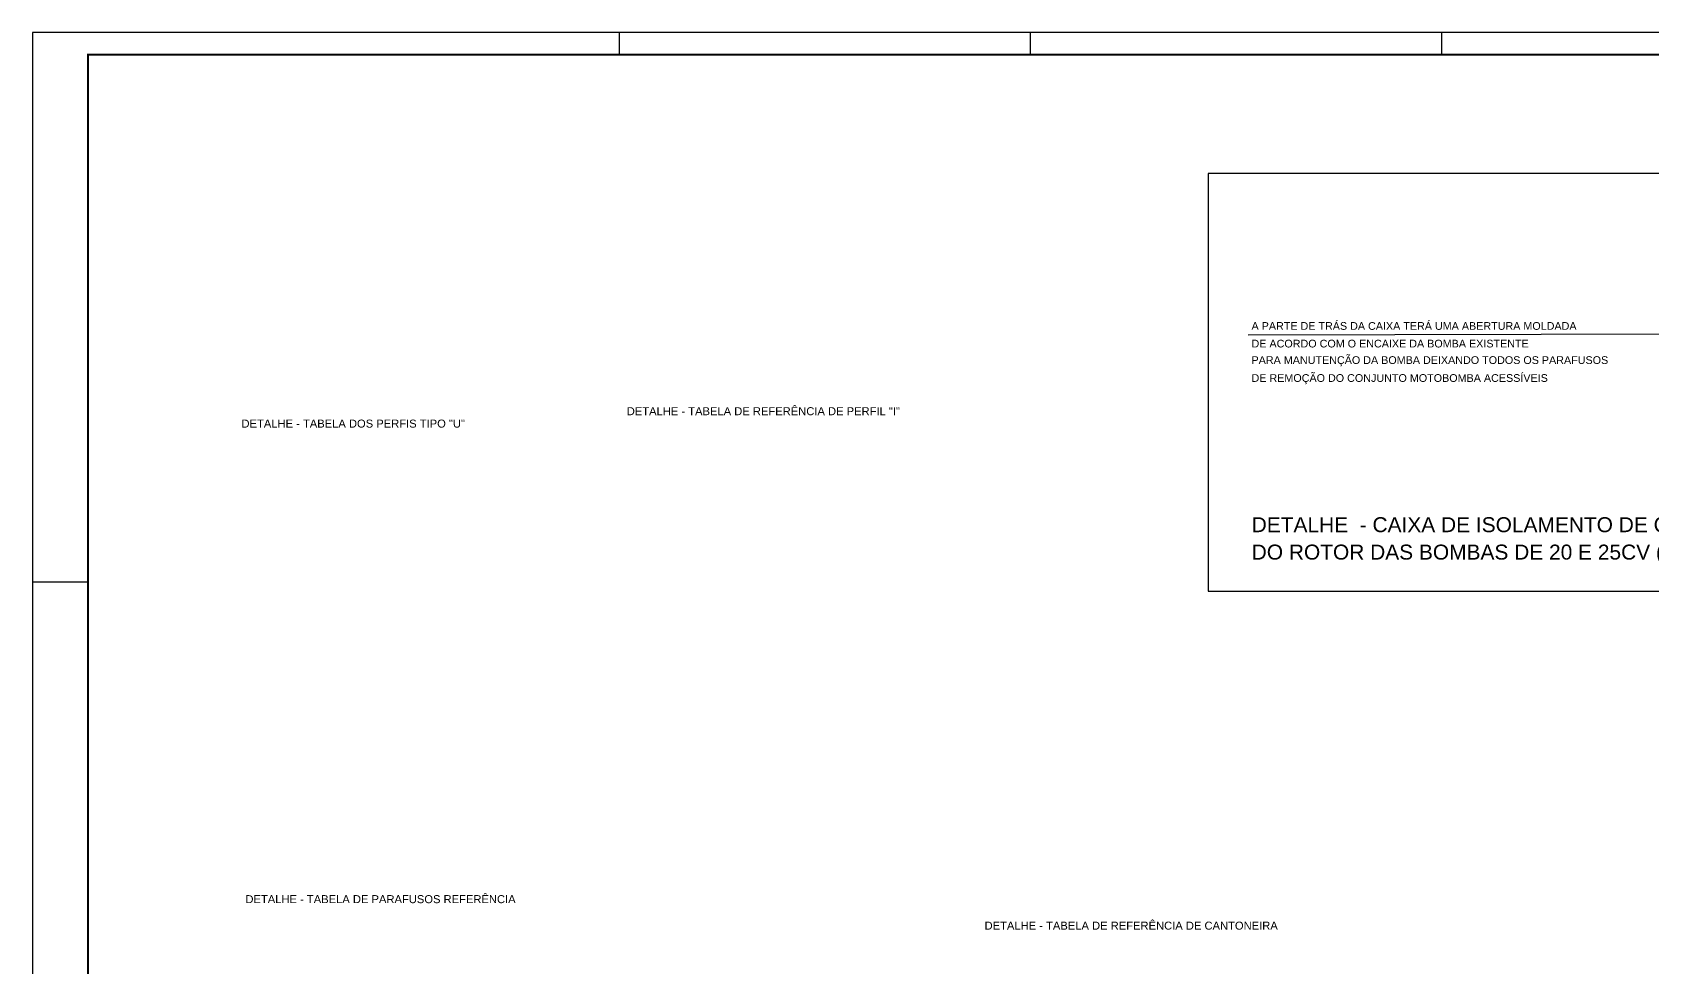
# Model space of a CAD drawing. Header units: millimetres. Extents: x -312439 to 477422, y -331570 to 212570.
# Drawn here: x -185472 to -112598, y -60719 to -18669 of the extents above; entities that cross this region are included whole.
import ezdxf

# ---------------------------------------------------------------- set-up
doc = ezdxf.new("R2010")
doc.units = ezdxf.units.MM
doc.linetypes.add('CONTINU', pattern=[0])
doc.layers.add('0.1', color=8, linetype='Continuous', lineweight=13)
doc.layers.add('ARQ-FOLHA', color=7, linetype='Continuous')
doc.styles.get("Standard").update_dxf_attribs({"font": 'arial.ttf'})

# ---------------------------------------------------------------- blocks, each defined once
blk = doc.blocks.new('FOLHA A0')
at = {"layer": 'ARQ-FOLHA'}
for p, q in [((1189, 0), (0, 0)), ((0, 0), (0, -841)), ((264, -10), (264, 0)), ((449, -10), (449, 0)), ((634, -10), (634, 0)), ((0, -247), (25, -247))]:
    blk.add_line(p, q, dxfattribs=at)
at = {"layer": 'ARQ-FOLHA', "const_width": 1}
blk.add_lwpolyline([(1179, -10), (25, -10), (25, -831), (1179, -831), (1179, -10)], dxfattribs=at)

msp = doc.modelspace()

# ---------------------------------------------------------------- linework, layer by layer
at = {"color": 7}
msp.add_lwpolyline([(-132586.237, -43798.396), (-78595.846, -43798.396), (-78595.846, -25008.86), (-132586.237, -25008.86)], close=True, dxfattribs=at)
at = {"layer": '0.1', "color": 8, "linetype": 'CONTINU', "lineweight": -2}
msp.add_line((-110209.727, -32237.973), (-130793.534, -32288.857), dxfattribs=at)

# ---------------------------------------------------------------- block references
at = {"layer": 'ARQ-FOLHA', "xscale": 100, "yscale": 100, "zscale": 100}
msp.add_blockref('FOLHA A0', (-185471.876, -18669.027), dxfattribs=at)

# ---------------------------------------------------------------- texts
at = {"layer": '0.1', "color": 7, "text_generation_flag": 6}
for s, p in [('A PARTE DE TRÁS DA CAIXA TERÁ UMA ABERTURA MOLDADA ', (-130637.325, -32041.355)), ('DE ACORDO COM O ENCAIXE DA BOMBA EXISTENTE', (-130637.325, -32834.258)), ('PARA MANUTENÇÃO DA BOMBA DEIXANDO TODOS OS PARAFUSOS', (-130637.325, -33576.315)), ('DE REMOÇÃO DO CONJUNTO MOTOBOMBA ACESSÍVEIS', (-130637.325, -34382.225))]:
    msp.add_text(s, height=346.24434, rotation=180, dxfattribs=at).set_placement(p)
at = {"layer": '0.1', "color": 7}
for s, height, p in [('DETALHE - TABELA DE REFERÊNCIA DE PERFIL "I"', 360, (-158739.492, -35881.867, -14402.798)), ('DETALHE - TABELA DOS PERFIS TIPO "U"', 360, (-176068.91, -36438.809, -14402.798)), ('DETALHE  - CAIXA DE ISOLAMENTO DE CONDENSAÇÃO', 673.099, (-130629.012, -41140.969)), ('DO ROTOR DAS BOMBAS DE 20 E 25CV (X6)', 673.099, (-130629.012, -42372.673)), ('DETALHE - TABELA DE PARAFUSOS REFERÊNCIA', 360, (-175891.514, -57822.022, -14402.798)), ('DETALHE - TABELA DE REFERÊNCIA DE CANTONEIRA', 360, (-142644.89, -59013.246, -14402.798))]:
    msp.add_text(s, height=height, dxfattribs=at).set_placement(p)

doc.saveas('drawing.dxf')
